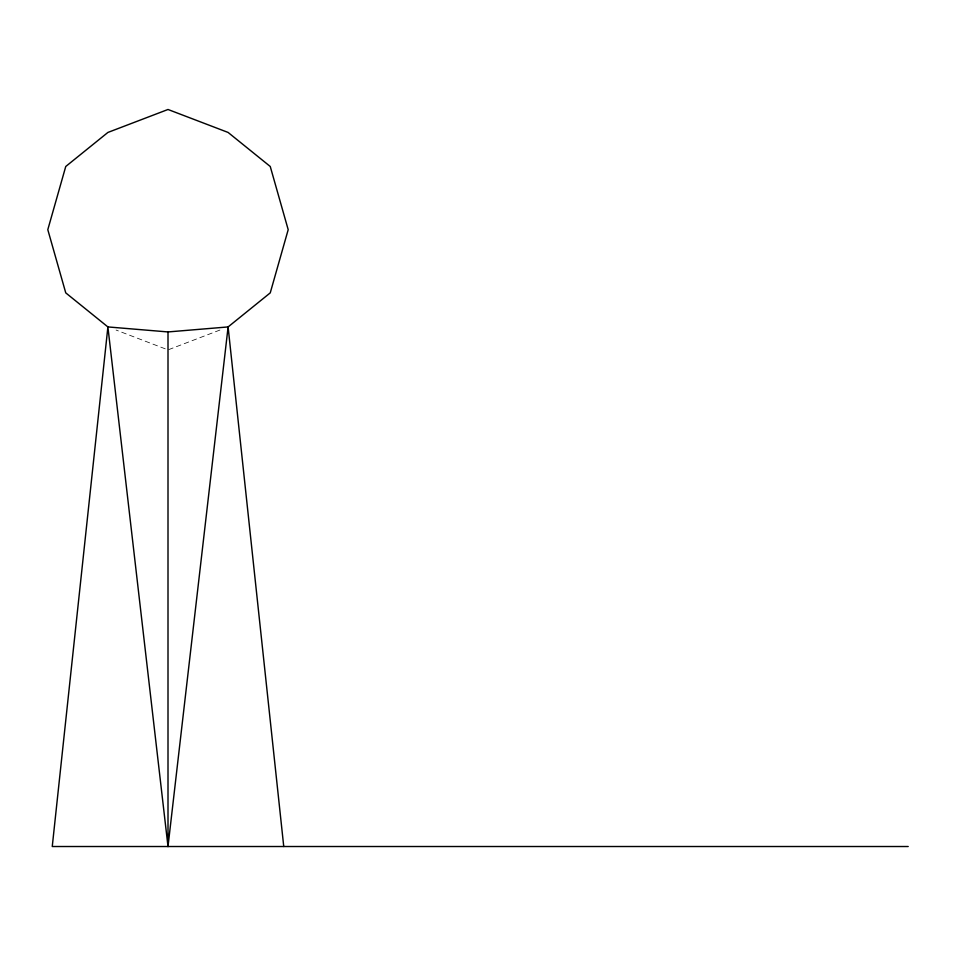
<?xml version="1.0" encoding="UTF-8"?>
<svg xmlns="http://www.w3.org/2000/svg" width="956" height="956" viewBox="0 0 956 956"><rect width="100%" height="100%" fill="white"/><g stroke="black" fill="none" stroke-linecap="round" stroke-linejoin="round"><path stroke-width="0.72" stroke-dasharray="4.78 3.58" d="M219.904 330.059L168.005 349.884L116.094 330.059"/><path stroke-width="1.43" d="M908.2 846.514L52.257 846.514L107.897 326.928L168.005 846.514L228.102 326.928L270.249 292.871L288.198 229.679L270.249 166.487L228.102 132.442L168.005 109.486L107.897 132.442L65.749 166.487L47.8 229.679L65.749 292.871L107.897 326.928L168.005 331.935L228.102 326.928L283.741 846.514M168.005 331.935L168.005 846.514"/></g></svg>
